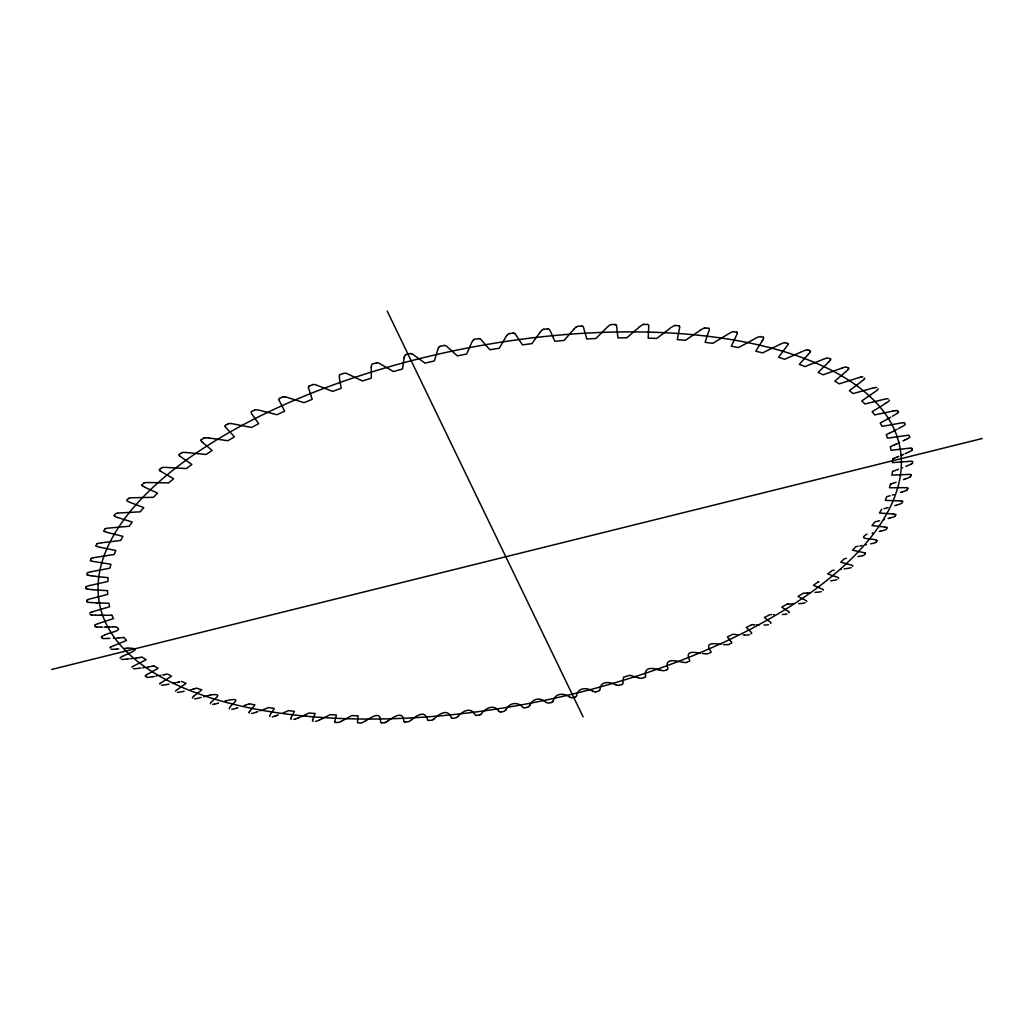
<?xml version="1.0" encoding="UTF-8"?>
<svg xmlns="http://www.w3.org/2000/svg" width="1034" height="1034" viewBox="0 0 1034 1034"><rect width="100%" height="100%" fill="white"/><g stroke="black" fill="none" stroke-linecap="round" stroke-linejoin="round"><path stroke-width="1.5" d="M86.119 588.462L86.119 586.963M912.492 461.771L912.44 463.142M645.565 676.042C643.975 667.874 650.619 667.176 658.593 669.838M645.552 676.133L645.552 676.223A9.991 3.709 -12.2 0 1 645.449 676.65M371.271 367.109L371.374 366.101A14.192 7.484 -9.6 0 1 371.529 365.261A3.154 1.667 -9.4 0 1 372.654 363.929L376.441 362.908M700.354 330.221L685.49 340.289L677.309 339.63L679.661 327.494A14.024 7.212 -14.7 0 0 679.661 326.615M371.258 367.199L371.348 378.147L362.507 380.99L347.437 373.804A14.14 7.406 -8.7 0 0 346.17 373.352M87.179 574.62L87.438 573.069M911.07 475.033L910.812 476.416A2.637 1.112 -16.4 0 1 909.519 477.281M728.608 333.762L712.814 343.34L705.059 342.332L709.182 330.143A13.959 7.109 -15.1 0 0 709.311 329.251A3.089 1.577 -15.3 0 0 708.652 328.217M404.139 357.699L404.397 356.678A14.217 7.522 -10.2 0 1 404.682 355.825M404.178 357.518L402.484 368.996L393.385 371.542L379.749 363.58A14.179 7.458 -9.3 0 0 378.573 363.063A3.154 1.667 -9.4 0 0 376.466 362.779M312.707 719.586L315.112 713.538L309.063 712.982L301.165 716.652M312.63 719.884L312.591 720.026A10.262 3.865 -8.8 0 0 312.526 720.595M90.475 560.338L90.979 558.735M907.762 488.255L907.309 489.638M599.81 689.885L599.772 689.975A9.926 3.671 -11.7 0 1 599.552 690.402M600.082 689.161C600.185 681.083 609.685 681.432 615.721 684.754M96.059 545.668L96.821 544.026M902.604 501.568L901.932 503.041A2.572 1.06 -16.1 0 1 900.511 503.842A11.658 4.795 -16.1 0 1 899.205 504.308L898.817 504.437M576.584 695.649C577.644 688.14 586.032 686.796 592.663 691.151M763.325 337.162A3.05 1.512 -16 0 1 763.506 338.26A13.778 6.863 -15.8 0 1 763.221 339.165L755.815 351.237L762.588 352.891L779.83 344.425M762.368 340.793L762.743 340.07M576.455 695.895L576.429 695.947A9.913 3.658 -11.5 0 1 576.119 696.425M471.84 342.306L472.357 341.362A14.217 7.535 -11.5 0 1 472.887 340.509M471.53 342.874L466.709 353.977L457.299 355.864L446.882 346.48A14.217 7.535 -10.5 0 0 445.925 345.847A3.154 1.68 -10.7 0 0 444.013 345.382M895.651 514.919L894.849 516.276M103.995 530.701L105.016 529.033M553.19 700.832L552.906 701.272A9.913 3.658 -11.2 0 1 552.466 701.853M553.255 700.742C555.478 692.405 564.797 693.155 570.005 697.278M249.659 711.34L249.349 711.806A10.534 4.033 -8 0 0 249.065 712.31M506.221 336.347L506.738 335.598M505.768 337.019L499.293 348.225L489.845 349.763L481.159 339.759A14.217 7.535 -11.2 0 0 480.332 339.074M249.414 711.702L254.946 704.917L249.478 703.753M887.094 528.038L886.125 529.395A2.507 1.008 -15.7 0 1 884.613 530.106A11.361 4.588 -15.7 0 1 883.307 530.494M114.296 515.501L115.575 513.82A2.947 1.383 -5.4 0 1 117.424 513.213M529.589 705.563C532.51 698.545 540.239 696.916 545.732 702.176M529.744 705.369L529.124 706.144A9.913 3.658 -10.9 0 1 528.658 706.674A2.197 0.814 -11 0 1 527.482 707.346M808.575 354.029L809.635 352.697A13.571 6.592 -16.4 0 0 810.242 351.818M808.51 354.106L799.308 364.369L804.956 366.592L822.948 359.431M540.265 332.095L541.028 331.164A14.192 7.471 -12.8 0 1 541.803 330.324M540.11 332.289L531.903 343.624L522.441 344.891L515.552 334.331A14.217 7.522 -11.8 0 0 514.854 333.594M877.065 540.911L875.85 542.333M127.001 500.185L128.552 498.491M506.169 709.376C509.607 702.616 517.763 701.401 522.946 707.372A9.913 3.658 -11.1 0 0 523.488 707.67M505.548 710.061L506.078 709.479L505.277 710.345A9.913 3.671 -10.7 0 1 504.734 710.888A2.197 0.814 -10.7 0 1 503.493 711.534L500.779 711.922M828.402 362.352L818.088 372.343L823.129 374.812L841.663 368.207M828.48 362.262L829.682 360.969A13.455 6.45 -16.5 0 0 830.405 360.103M573.883 329.187L564.176 340.38L561.01 340.729L554.819 341.285L550.618 331.694M574.064 329.006L574.956 328.075A14.153 7.419 -13.3 0 1 575.822 327.261M865.419 553.746L864.14 555.051A2.443 0.969 -15.3 0 1 862.563 555.659M844.403 558.709L840.72 562.173L851.667 565.197A10.896 4.265 -14.9 0 1 852.3 565.443A2.43 0.944 -15 0 1 852.546 565.637M142.097 484.83L143.907 483.137M845.928 371.645L834.774 381.145L839.207 383.834L859.37 377.475A13.119 6.075 -16.8 0 1 860.74 377.113M846.2 371.4L847.544 370.133A13.326 6.294 -16.7 0 0 848.358 369.293M607.229 327.261L608.225 326.369A14.114 7.341 -13.9 0 1 609.194 325.581A3.141 1.641 -13.8 0 1 611.34 324.547L615.01 324.56M193.797 696.166L201.824 689.859L196.667 688.192M607.023 327.442L595.842 338.519L586.73 338.945L583.551 327.507A14.166 7.445 -13.1 0 0 583.124 326.705A3.141 1.654 -13.2 0 0 581.767 325.904M193.746 696.218L193.1 696.8A10.857 4.239 -7.3 0 0 192.583 697.33A2.417 0.944 -7.2 0 0 192.492 697.511M457.739 716.678L457.39 716.963A9.965 3.697 -10.2 0 1 456.821 717.389M457.855 716.588C461.797 711.806 470.573 705.989 475.149 714.843A9.926 3.671 -10.6 0 0 475.575 715.192A2.197 0.814 -10.5 0 0 476.674 715.463M861.684 381.313L863.157 380.098A13.183 6.152 -16.8 0 0 864.062 379.271M861.49 381.468L849.341 390.697L853.153 393.592L871.933 388.319M159.559 469.552L161.627 467.885M836.92 579.479L836.713 579.647A2.391 0.931 -14.8 0 1 835.11 580.164A10.831 4.226 -14.8 0 1 833.856 580.397L832.021 580.63M639.503 326.886L640.615 326.02A14.049 7.264 -14.4 0 1 641.675 325.258A3.128 1.629 -14.3 0 1 643.898 324.301M639.4 326.977L626.888 337.756L617.931 337.898L616.652 326.24A14.127 7.38 -13.6 0 0 616.342 325.309M433.97 718.966L433.66 719.212A10.004 3.709 -9.9 0 1 432.975 719.677M434.099 718.876L434.358 718.682M434.745 718.397C439.889 713.214 448.019 708.678 451.276 717.622A9.952 3.684 -10.3 0 0 451.651 717.984M179.334 454.469L181.661 452.827M671.389 327.351L671.867 327.028A13.985 7.16 -14.9 0 1 672.992 326.292A3.115 1.603 -14.8 0 1 675.28 325.413M670.665 327.856L656.745 338.441L648.189 338.131L648.745 326.24A14.088 7.303 -14.2 0 0 648.602 325.283M411.209 720.039C416.495 715.722 425.155 709.518 427.52 719.742A9.978 3.697 -10 0 0 427.817 720.129M885.673 403.312L879.882 407.047M410.989 720.181L409.942 720.879A10.043 3.735 -9.6 0 1 409.27 721.293A2.223 0.827 -9.7 0 1 407.758 721.848L405.121 721.939M885.789 403.247L887.573 402.058A12.899 5.855 -16.9 0 0 888.633 401.295A2.856 1.292 -16.9 0 0 889.46 400.184M805.047 602.589L804.581 602.9A2.339 0.892 -14.3 0 1 802.966 603.326M201.359 439.696L203.918 438.08M700.613 330.066L701.763 329.342A13.907 7.044 -15.3 0 1 702.952 328.644A3.102 1.577 -15.3 0 1 705.291 327.856M147.306 674.401L158.163 668.3L154.014 665.974M879.766 407.125L872.166 411.648L874.622 414.931L893.027 411.041M147.138 674.504L146.389 674.969A11.258 4.511 -6.7 0 0 145.548 675.538A2.507 1.008 -6.6 0 0 145.174 676.003M385.785 722.236A10.094 3.761 -9.4 0 0 386.509 721.835L386.974 721.551M386.742 721.693L387.647 721.137M387.879 721.008C393.566 717.04 403.092 710.177 403.919 721.189A10.017 3.722 -9.8 0 0 404.152 721.603M892.407 416.25L896.4 413.858A12.744 5.713 -16.9 0 0 897.512 413.135A2.818 1.254 -16.9 0 0 898.468 412.049M890.739 417.232L887.728 418.938M729.022 333.53L730.094 332.935A13.83 6.928 -15.7 0 1 731.348 332.276A3.089 1.551 -15.6 0 1 733.701 331.578M225.515 425.336L228.307 423.785M887.611 419.016L880.192 423.009L882.157 426.357L901.506 422.932A12.511 5.493 -16.8 0 1 902.785 422.777A2.792 1.228 -16.9 0 1 904.556 422.932M134.549 665.56L146.156 659.692L142.123 657.197M134.097 665.806L133.283 666.258A11.4 4.601 -6.5 0 0 132.442 666.775A2.533 1.021 -6.4 0 0 131.951 667.292M364.847 721.293C371.4 717.518 381.119 710.009 380.551 721.965A10.069 3.748 -9.5 0 0 380.719 722.391M364.601 721.422L363.373 722.094A10.159 3.8 -9.1 0 1 362.598 722.495A2.249 0.84 -9.2 0 1 360.969 722.986L358.41 722.908A2.249 0.84 -9.2 0 1 357.803 722.74M898.236 428.696L902.992 426.111A12.589 5.571 -16.8 0 0 904.155 425.426A2.779 1.228 -16.9 0 0 905.228 424.367M896.879 429.42L895.134 430.325M894.759 430.519L894.009 430.907M893.88 430.971L892.626 431.605M750.942 633.777L751.214 633.635A2.288 0.866 -13.6 0 0 751.589 633.312M907.413 438.713L905.164 439.838M749.301 634.605L749.03 634.734A2.275 0.853 -13.6 0 1 747.453 635.018A10.327 3.903 -13.6 0 1 746.354 635.057L744.79 635.005M122.891 656.189C127.802 653.385 144.346 648.37 128.074 648.111M122.594 656.332L121.715 656.771A11.542 4.718 -6.3 0 0 120.784 657.288A2.572 1.047 -6.2 0 0 120.125 658.076M892.368 431.734L889.447 433.168M342.241 720.84L351.728 715.631L358.061 715.786L357.493 722.055A10.12 3.787 -9.3 0 0 357.583 722.495M341.892 721.008L340.587 721.667A10.224 3.839 -8.9 0 1 339.759 722.055A2.262 0.853 -8.9 0 1 338.079 722.507L335.585 722.352M251.676 411.519L254.674 410.033M905.034 439.902L903.018 440.898M889.188 433.298L886.228 434.707L887.599 438.157L906.482 435.456A12.356 5.351 -16.7 0 1 907.723 435.353A2.753 1.202 -16.8 0 1 909.377 435.56M322.117 718.733L330.156 714.649L336.36 715.011L334.822 721.305A10.185 3.826 -9 0 0 334.835 721.9M899.58 442.539L898.3 443.147M321.742 718.914L319.803 719.806M729.306 644.247L730.159 643.846M897.266 443.625L895.974 444.206M907.542 452.582L905.086 453.68M319.622 719.897L318.226 720.53A10.301 3.89 -8.6 0 1 317.348 720.892A2.275 0.853 -8.7 0 1 315.628 721.318M907.658 452.517L909.713 451.587A12.279 5.286 -16.6 0 0 910.967 450.979A2.714 1.163 -16.7 0 0 912.234 449.997M780.127 344.296L781.433 343.702A13.623 6.656 -16.2 0 1 782.764 343.133A3.037 1.486 -16.3 0 1 785.116 342.616M895.845 444.271L894.539 444.853M894.281 444.969L890.481 446.636M279.671 398.361L282.877 396.966M903.535 454.365L902.359 454.87M902.23 454.921L901.053 455.425M300.002 717.157L298.05 717.984M890.339 446.688L890.985 450.281L907.852 448.394M709.647 652.971L708.626 653.41M898.817 456.369L898.029 456.705M283.083 712.982L288.538 710.616L294.419 711.379L290.864 718.087A10.34 3.916 -8.5 0 0 290.735 718.565M907.49 465.688L905.784 466.373M297.947 718.023L296.37 718.669A10.392 3.942 -8.4 0 1 295.453 719.031M907.878 465.52L909.972 464.654A12.124 5.157 -16.5 0 0 911.251 464.085M897.641 456.86L896.84 457.183M803.547 350.978L804.142 350.733A13.507 6.514 -16.5 0 1 805.499 350.216A3.012 1.461 -16.5 0 1 807.825 349.789M104.718 635.122C108.286 632.485 125.308 630.585 115.485 626.72M802.358 351.457L784.754 359.25L778.524 357.312L787.443 345.408A13.675 6.734 -16.1 0 0 787.947 344.503M104.499 635.212L103.361 635.677A11.852 4.937 -5.9 0 0 102.288 636.156A2.637 1.099 -5.8 0 0 101.371 636.97M896.581 457.299L894.19 458.256M894.048 458.308L892.988 458.721M309.334 385.992L312.707 384.674M902.63 467.639L901.7 468.001M892.846 458.773L892.381 462.637L910.101 461.293A12.046 5.092 -16.5 0 1 911.238 461.267A2.688 1.137 -16.6 0 1 912.66 461.616M688.088 661.773L687.183 662.122M278.417 714.83L276.763 715.463M275.522 715.942L276.66 715.502M275.832 715.812L275.212 716.058A10.482 3.994 -8.1 0 1 274.139 716.433M898.378 469.268L897.577 469.578M263.088 709.725L268.646 707.54L274.333 708.51L269.848 715.166A10.43 3.968 -8.3 0 0 269.564 715.812M905.745 478.794L908.253 477.85A11.969 5.028 -16.4 0 0 909.545 477.32M249.362 703.792L246.906 704.697M897.447 469.617L896.775 469.875M905.474 478.884L904.815 479.13M904.414 479.285L903.483 479.621M261.408 710.358L260.025 710.862M98.243 623.592L113.494 618.578L111.892 615.217M823.245 359.315L824.757 358.772A13.39 6.372 -16.6 0 1 826.127 358.307M895.702 470.263L895.03 470.509M98.127 623.631L96.795 624.109A12.007 5.067 -5.8 0 0 95.645 624.575A2.675 1.124 -5.7 0 0 94.598 625.389M894.759 470.599L893.014 471.233M666.723 669.774L667.033 669.67A2.223 0.827 -12.6 0 0 667.667 669.179M666.568 669.825L665.495 670.213M246.04 704.994L245.278 705.266M892.601 471.375L891.851 475.149L907.516 474.477M257.763 711.65L256.471 712.103M245.174 705.304L244.076 705.679M340.457 374.502L343.973 373.287A3.141 1.654 -8.8 0 1 346.093 373.403M902.243 491.9L900.653 492.43M256.251 712.18L254.506 712.775A10.586 4.058 -7.9 0 1 253.498 713.085A2.339 0.892 -7.9 0 1 251.663 713.382M902.372 491.848L904.634 491.085A11.813 4.911 -16.2 0 0 905.939 490.607M896.142 482.206L894.94 482.619M894.668 482.71L891.424 483.77M92.104 611.921L93.383 611.508M841.805 368.156L843.175 367.703A13.248 6.23 -16.7 0 1 844.558 367.303M93.629 611.417L109.643 606.751L108.88 603.223L100.595 603.042M228.075 700.238C243.145 697.394 232.03 703.702 229.781 707.45A10.637 4.097 -7.8 0 0 229.341 708.07M891.295 483.809L890.61 484.028M890.481 484.067L889.473 487.764L904.44 487.66M227.053 700.574L226.032 700.897M237.833 707.734L237.044 707.98M893.958 494.588L892.355 495.079M225.8 700.962L224.766 701.285M236.476 708.161L234.653 708.717A10.689 4.136 -7.7 0 1 233.606 709.014A2.365 0.905 -7.7 0 1 231.745 709.259M896.956 505.006L898.417 504.553M896.284 505.212L894.824 505.652M621.744 684.521L619.198 685.271M890.067 495.777L888.167 496.32M210.716 694.887C225.166 693.129 213.133 699.268 211.078 702.396A10.741 4.162 -7.5 0 0 210.484 703.081M210.6 694.913L209.527 695.223M887.767 496.436L886.681 496.747L885.298 500.404L900.769 500.921M209.178 695.326L208.467 695.52M218.601 703.094L217.89 703.288M888.012 507.604L886.267 508.082M217.773 703.314L215.77 703.87A10.805 4.201 -7.4 0 1 214.568 704.18M207.627 695.753L206.425 696.076M889.692 518.124L888.103 518.551M889.951 518.047L892.071 517.465A11.503 4.692 -15.9 0 0 893.389 517.065A2.546 1.034 -15.9 0 0 894.979 516.302M196.305 688.282L194.974 688.644M885.466 508.301L883.992 508.689M205.107 696.438L203.659 696.813M595.946 691.798L598.531 691.1A2.21 0.814 -11.8 0 0 599.462 690.415M406.116 354.584L409.852 353.615M194.599 688.734L193.5 689.019M884.522 519.495L883.85 519.663M193.384 689.058L192.389 689.303M872.231 388.241L873.291 387.97A12.977 5.933 -16.9 0 1 874.648 387.66M90.268 585.399L107.782 581.509L108.182 577.696L95.076 576.3M881.705 509.271L879.443 513.019L893.014 513.988M201.113 697.472L200.376 697.653M89.984 585.464L88.73 585.774A12.473 5.454 -5.4 0 0 87.373 586.162A2.779 1.215 -5.4 0 0 85.951 586.937M51.7 669.463L982.3 438.494M191.406 689.549L190.67 689.73M199.523 697.86L197.572 698.351A10.922 4.278 -7.2 0 1 196.447 698.596A2.417 0.944 -7.2 0 1 194.547 698.738M880.554 531.166L879.236 531.476M882.39 530.713L880.813 531.101M575.033 697.11L572.422 697.73A2.197 0.814 -11.5 0 1 571.117 697.653A9.926 3.671 -11.6 0 1 570.38 697.433L569.824 697.187M181.622 681.406L186.094 683.384L176.323 690.285A10.986 4.33 -7.1 0 0 175.715 690.815A2.443 0.956 -7 0 0 175.547 691.1M879.598 520.722L877.75 521.162M179.864 681.833L179.102 682.001M876.948 521.343L875.888 521.588M178.972 682.026L177.835 682.285M177.577 682.35L176.568 682.569M440.161 346.338L443.948 345.511M874.958 521.795L871.959 525.556L884.626 527.004M184.168 691.242L182.785 691.539M883.463 399.434L864.967 403.984L861.761 400.921L876.496 390.762A13.041 5.997 -16.8 0 0 877.478 389.973A2.882 1.318 -16.9 0 0 878.176 388.849M883.76 399.37L884.949 399.111A12.822 5.777 -16.9 0 1 886.293 398.853A2.856 1.292 -16.9 0 1 888.271 398.84M91.535 571.66L109.914 568.183L110.922 564.254L92.776 561.372A12.86 5.816 -5.3 0 1 91.625 561.113A2.856 1.28 -5.3 0 1 90.294 560.376M872.799 532.937L872.14 533.079M91.393 571.686L90.229 571.944A12.628 5.597 -5.4 0 0 88.808 572.293A2.818 1.254 -5.3 0 0 87.257 573.043M175.547 682.789L174.785 682.957M182.411 691.617L180.511 692.03A11.051 4.369 -7 0 1 179.36 692.25A2.443 0.969 -7 0 1 177.447 692.341L177.409 692.237M551.303 702.513L548.679 703.068A2.197 0.814 -11.3 0 1 547.413 702.965A9.913 3.658 -11.3 0 1 546.74 702.706L546.068 702.357M870.68 543.845L873.006 543.341A11.219 4.485 -15.5 0 0 874.312 543.031A2.482 0.982 -15.5 0 0 875.966 542.359M174.009 683.125L172.988 683.332M166.345 674.233L165.698 674.362M165.569 674.388L164.91 674.517M866.402 544.724L865.742 544.853M164.652 674.569L164.005 674.698M867.035 534.126C856.953 539.942 871.52 538.016 875.798 540.071A11.154 4.433 -15.4 0 1 876.561 540.265M163.747 674.75L162.7 674.956M169.124 684.107L167.043 684.508M527.418 707.308L524.768 707.812A2.197 0.814 -11 0 1 523.566 707.657M893.169 411.002L894.345 410.795A12.667 5.635 -16.8 0 1 895.651 410.588M160.865 675.292L159.146 675.603M166.913 684.521L164.574 684.96A11.193 4.459 -6.8 0 1 163.398 685.154A2.482 0.982 -6.8 0 1 161.485 685.193M858.983 556.395L861.283 555.969A11.09 4.394 -15.3 0 0 862.563 555.697M474.632 339.333L478.458 338.648M95.438 557.404L114.179 554.482L115.821 550.463L100.363 547.348M861.994 545.564L859.797 545.965M858.853 556.421L857.949 556.576M95.141 557.455L93.952 557.675A12.783 5.739 -5.3 0 0 92.478 557.985M153.885 665.999L152.942 666.167M152.812 666.18L152.011 666.323M156.91 676.003L155.979 676.158M858 546.275L856.708 546.495M151.739 666.374L151.067 666.478M154.389 676.43L153.73 676.533M149.865 666.684L148.793 666.852M855.945 546.611L852.52 550.178L864.411 552.763A11.025 4.343 -15.2 0 1 865.122 552.983M153.459 676.572L152.399 676.74M148.521 666.891L147.306 667.085M152.269 676.766L150.008 677.115A11.322 4.563 -6.6 0 1 148.663 677.296A2.507 1.008 -6.6 0 1 146.75 677.283M846.058 568.661L848.19 568.338A10.96 4.304 -15.1 0 0 849.457 568.105A2.417 0.944 -15 0 0 851.15 567.537M844.933 568.842L844.067 568.971M101.642 542.785L120.629 540.472L122.904 536.362L108.014 532.588M101.332 542.824L99.949 543.031A12.938 5.894 -5.3 0 0 98.437 543.302A2.882 1.318 -5.3 0 0 96.653 543.987M509.271 333.633L513.097 333.09M141.852 657.236L141.038 657.353M145.161 667.408L142.589 667.77M140.766 657.391L139.797 657.521M846.407 558.438L845.398 558.567M139.668 657.546L138.711 657.676M840.939 569.411L840.073 569.527M138.569 657.689L136.242 657.999M140.831 668.016L139.202 668.235M479.401 715.05L476.752 715.399M136.1 658.012L135.415 658.102M138.659 668.3L136.488 668.571A11.477 4.666 -6.4 0 1 135.26 668.701A2.533 1.021 -6.4 0 1 133.36 668.61M831.401 580.707L830.677 580.798M133.489 658.335L131.977 658.503M834.27 570.251L833.042 570.38M131.15 658.606L130.465 658.671M543.794 329.264L547.581 328.864M129.082 658.826L127.285 659.007M832.422 570.445L827.665 573.896L837.643 577.334A10.779 4.188 -14.7 0 1 838.212 577.618M127.802 648.137L125.98 648.318M126.743 659.059L124.532 659.278A11.62 4.769 -6.2 0 1 123.292 659.369A2.572 1.047 -6.2 0 1 121.405 659.214M816.446 592.301L818.346 592.12A10.715 4.149 -14.6 0 0 819.561 591.965A2.365 0.918 -14.6 0 0 821.267 591.5M125.709 648.344L124.455 648.46M815.968 592.353L814.895 592.443M123.822 637.461L126.549 640.434L111.698 646.573A11.697 4.821 -6.1 0 0 110.703 647.064M123.679 637.474L121.844 637.629M908.111 448.368L909.325 448.265A12.201 5.222 -16.6 0 1 910.515 448.2M121.417 637.668L118.871 637.849M118.729 648.938L116.764 649.081M818.85 581.961L818.14 582.013M810.398 592.818L809.7 592.87M817.894 582.039L813.422 585.334L822.431 589.147A10.663 4.11 -14.5 0 1 822.922 589.445M118.587 637.875L116.48 638.017M809.002 592.909L807.36 593.012M116.493 649.093L114.115 649.249A11.775 4.886 -6 0 1 112.861 649.313A2.611 1.073 -6 0 1 111.013 649.093M799.915 603.597L801.764 603.468A10.611 4.084 -14.4 0 0 802.94 603.365M799.334 603.636L798.636 603.675M581.651 326.02L577.916 326.266A3.154 1.654 -13.2 0 0 575.938 327.287M807.244 593.025L805.732 593.115M114.218 638.146L113.507 638.185M115.188 626.733L112.913 626.85M804.814 593.154L803.896 593.193M109.85 638.366L108.014 638.443M112.628 626.862L109.643 626.966M803.315 593.219L798.08 596.424L806.106 600.599A10.56 4.046 -14.2 0 1 806.546 600.922M793.039 603.959L792.471 603.972M107.872 638.443L105.339 638.534A11.93 5.002 -5.8 0 1 104.072 638.547A2.637 1.099 -5.8 0 1 102.263 638.262M782.389 614.493L784.173 614.429A10.508 4.02 -14.1 0 0 785.323 614.364M791.566 603.998L790.222 604.037M109.358 626.979L108.505 627.005M108.363 627.005L107.084 627.043M111.75 615.217L104.318 615.308M106.799 627.043L106.088 627.056M384.209 722.714L381.624 722.766M789.446 604.063L788.554 604.076M105.804 627.069L104.098 627.095M907.762 474.477L908.873 474.451A11.891 4.976 -16.3 0 1 909.959 474.477A2.65 1.112 -16.4 0 1 911.251 474.877M787.998 604.089L787.223 604.089M102.405 627.121L100.854 627.134M787.107 604.089L781.73 607.165L788.774 611.663A10.456 3.981 -14 0 1 789.136 611.999M100.569 627.134L98.308 627.134A12.085 5.131 -5.7 0 1 97.054 627.121M763.958 624.975L765.677 624.963A10.405 3.955 -13.9 0 0 766.789 624.937A2.301 0.866 -13.8 0 0 768.456 624.614M774.233 614.635L773.367 614.623M104.033 615.308L102.327 615.295M102.185 615.295L101.19 615.282M101.048 615.282L100.052 615.269M643.911 324.418L647.439 324.469M99.91 615.269L95.8 615.178M771.545 614.61L770.912 614.597M759.059 624.924L758.323 624.911M904.789 487.66L905.732 487.686A11.736 4.847 -16.2 0 1 906.753 487.751A2.611 1.086 -16.2 0 1 907.93 488.203M770.059 614.571L764.436 617.518L770.511 622.313A10.366 3.929 -13.8 0 1 770.795 622.662M757.483 624.885L756.539 624.859M95.529 615.178L93.125 615.101A12.24 5.26 -5.6 0 1 91.871 615.036M744.377 634.992L743.149 634.954M100.311 603.029L99.316 602.99M99.031 602.977L97.623 602.912M754.885 624.794L753.864 624.743M97.196 602.887L96.356 602.848M753.76 624.743L752.028 624.639M96.214 602.848L89.893 602.46A12.395 5.39 -5.5 0 1 88.653 602.344A2.74 1.189 -5.4 0 1 87.024 601.84M675.28 325.529L678.666 325.736M185.422 452.453L206.037 454.482L212.138 450.462L202.91 442.668M751.938 624.626L746.289 627.444L751.382 632.511A10.288 3.877 -13.5 0 1 751.602 632.886M728.905 644.492A2.262 0.853 -13.3 0 1 727.329 644.673A10.25 3.852 -13.4 0 1 726.256 644.673L724.382 644.557M724.175 644.544L723.399 644.479M737.591 634.643L736.712 634.579M735.626 634.488L732.925 634.243L727.367 636.944L731.116 641.636M720.969 644.285L719.91 644.182M94.249 589.807L107.523 590.698L107.717 594.382L89.389 599.125A12.318 5.325 -5.5 0 0 88.097 599.539M93.965 589.781L91.328 589.522M91.186 589.509L88.704 589.251A12.55 5.532 -5.4 0 1 87.476 589.083M705.266 327.972L708.484 328.321M718.669 644.066C709.453 642.799 705.912 644.311 710.862 651.523A10.146 3.8 -13 0 1 710.965 651.911M704.348 653.695L705.485 653.811A10.172 3.813 -13.1 0 0 706.455 653.876A2.249 0.84 -13.1 0 0 708.057 653.708M703.689 653.63L702.487 653.488M893.117 514.001L894.061 514.105A11.439 4.627 -15.8 0 1 894.953 514.234A2.546 1.034 -15.9 0 1 895.883 514.777M209.243 438.028L227.79 440.743L234.459 436.839L225.696 427.339A13.933 7.083 -7 0 1 225.192 426.577M208.933 437.989L207.705 437.847A13.804 6.889 -6.4 0 0 206.128 437.731M700.276 653.217L699.178 653.061M94.947 576.287L92.078 575.886M698.635 652.997C689.962 651.291 685.865 652.661 689.626 660.274A10.082 3.761 -12.7 0 1 689.665 660.687M683.913 662.419L684.094 662.445A10.107 3.774 -12.9 0 0 685.025 662.536A2.236 0.827 -12.8 0 0 686.589 662.419M91.806 575.848L89.635 575.537A12.705 5.674 -5.4 0 1 88.446 575.318M683.732 662.393L681.16 662.006M733.675 331.694L736.699 332.173M884.729 527.017L885.699 527.172A11.296 4.537 -15.6 0 1 886.539 527.34A2.52 1.008 -15.7 0 1 887.172 527.637M679.945 661.799C672.94 660.015 664.539 659.227 667.835 668.52A10.03 3.735 -12.5 0 1 667.796 668.933M660.739 670.265L659.085 669.942M660.907 670.303L662.161 670.549A10.056 3.748 -12.6 0 0 663.053 670.678A2.223 0.827 -12.6 0 0 664.578 670.601M259.999 410.42L276.957 414.724L284.647 411.17L279.18 400.404A14.075 7.29 -7.9 0 1 278.96 399.641M259.573 410.33L258.41 410.084A13.972 7.135 -7.2 0 0 256.923 409.839A3.102 1.59 -7.3 0 0 254.623 409.929M760.313 336.632L763.144 337.252M638.43 677.787L639.762 678.11A10.004 3.722 -12.4 0 0 640.602 678.278A2.21 0.814 -12.3 0 0 642.075 678.252L644.596 677.373A2.223 0.827 -12.3 0 0 645.358 676.663M100.117 547.283L98.191 546.818A13.003 5.971 -5.3 0 1 97.08 546.508M638.275 677.748L636.957 677.412M636.724 677.36L629.926 675.241L623.515 677.192L622.843 683.332A9.952 3.684 -12 0 1 622.675 683.81M785.052 342.719L787.649 343.469M107.885 532.549L106.05 531.993A13.158 6.114 -5.4 0 1 104.873 531.605M616.005 684.844L616.949 685.128A9.978 3.697 -12.1 0 0 617.737 685.322A2.21 0.814 -12 0 0 619.172 685.335M807.748 349.893L810.126 350.759M118.005 517.595L132.223 522.054L129.289 526.216L108.286 528.115A13.08 6.036 -5.4 0 0 106.735 528.335A2.908 1.344 -5.3 0 0 104.861 528.981M117.773 517.517L116.028 516.884A13.287 6.256 -5.5 0 1 115.032 516.47M592.934 691.255L593.8 691.578A9.939 3.684 -11.8 0 0 594.524 691.798A2.197 0.814 -11.8 0 0 595.92 691.849M130.465 502.537L143.791 507.616L140.21 511.804L119 512.993A13.222 6.191 -5.4 0 0 117.411 513.161M130.245 502.434L128.5 501.671A13.416 6.411 -5.6 0 1 127.583 501.206A2.973 1.422 -5.5 0 1 126.794 500.197M830.444 359.031L828.312 358.074A2.986 1.422 -16.7 0 0 826.166 358.359M145.057 487.337L157.595 493.14L153.368 497.328L132.081 497.755A13.352 6.333 -5.5 0 0 130.478 497.884A2.973 1.422 -5.5 0 0 128.41 498.414M144.967 487.285L143.351 486.419A13.545 6.553 -5.8 0 1 142.511 485.915M848.565 368.207L846.665 367.148A2.96 1.396 -16.8 0 0 844.584 367.354M167.508 673.987L171.515 676.197L160.684 683.022A11.115 4.407 -6.9 0 0 160.011 683.552M146.854 677.205L146.169 676.805M159.792 470.69A13.649 6.695 -6 0 0 160.554 471.246L173.622 478.716L168.762 482.878L147.539 482.516A13.481 6.475 -5.7 0 0 145.923 482.581A2.999 1.448 -5.7 0 0 143.791 483.059M498.802 711.224L499.06 711.431A9.913 3.658 -10.8 0 0 499.551 711.754A2.197 0.814 -10.7 0 0 500.714 711.987M498.634 711.082C493.916 703.456 484.843 708.561 481.275 714.029A9.939 3.671 -10.4 0 1 480.771 714.455M202.057 441.841L202.832 442.604M202.276 442.048L201.85 441.621A13.856 6.954 -6.6 0 1 201.229 440.911M102.353 638.12L101.759 637.28M897.396 410.744L898.275 412.088M550.334 331.203L549.778 330.234A14.205 7.496 -12.4 0 0 549.209 329.471A3.154 1.667 -12.6 0 0 547.697 328.747M731.128 641.675L731.477 642.256A10.211 3.839 -13.3 0 1 731.633 642.644M251.482 411.493A3.115 1.603 -7.2 0 0 251.275 412.76A14.011 7.186 -7.4 0 0 251.495 413.51L258.681 423.707L251.482 427.456L232.081 423.694A13.894 7.018 -6.8 0 0 230.543 423.501M95.27 626.371L94.895 625.635M387.207 311.066L583.124 716.885M904.414 423.009L905.047 424.392M909.222 435.65L909.623 437.059M87.192 601.788L86.985 600.431M911.898 448.562L912.066 449.997M339.385 377.578L339.333 376.686A14.166 7.432 -9 0 1 339.372 375.781A3.154 1.654 -8.8 0 1 340.302 374.437M339.398 377.849L341.181 388.293L332.664 391.395L316.288 385.036A14.101 7.328 -8.2 0 0 314.943 384.648A3.128 1.641 -8.3 0 0 312.695 384.558M381.52 722.831A2.236 0.827 -9.4 0 1 380.913 722.572M385.721 722.223A2.236 0.827 -9.4 0 1 384.221 722.766M405.031 721.99A2.223 0.827 -9.7 0 1 404.333 721.732M427.973 720.207A2.21 0.814 -10 0 0 428.774 720.478L431.488 720.207A2.21 0.814 -10 0 0 432.897 719.677M451.742 717.984A2.197 0.814 -10.2 0 0 452.672 718.307L455.399 717.958A2.21 0.814 -10.2 0 0 456.744 717.389M480.681 714.455A2.197 0.814 -10.5 0 1 479.453 715.089M552.389 701.866A2.197 0.814 -11.3 0 1 551.38 702.551M576.041 696.438A2.197 0.814 -11.5 0 1 575.111 697.136M622.584 683.823A2.21 0.814 -12.1 0 1 621.835 684.547M689.536 660.997A2.236 0.84 -12.8 0 1 689.096 661.437M710.862 652.26A2.249 0.84 -13.1 0 1 710.5 652.674M731.568 643.032A2.275 0.853 -13.3 0 1 731.271 643.394M770.834 623.114A2.301 0.879 -13.8 0 1 770.64 623.412M787.016 613.989A2.314 0.879 -14.1 0 1 785.349 614.325M789.239 612.477A2.327 0.892 -14.1 0 1 789.097 612.735M806.714 601.413A2.352 0.905 -14.3 0 1 806.61 601.646M823.18 589.949A2.378 0.918 -14.6 0 1 823.116 590.156M838.548 578.109A2.404 0.931 -14.8 0 1 838.509 578.303M852.74 565.947A2.43 0.944 -15 0 1 852.727 566.115M865.044 553.035A2.456 0.969 -15.3 0 1 865.484 553.229M876.483 540.317A2.482 0.995 -15.5 0 1 877.052 540.536M902.772 501.516A2.585 1.06 -16.1 0 0 901.674 501.076A11.581 4.743 -16 0 0 900.769 500.921M907.425 489.741A2.611 1.086 -16.2 0 1 905.913 490.568M912.595 463.142A2.675 1.137 -16.5 0 1 911.212 464.059M910.476 448.265A2.727 1.163 -16.7 0 1 912.053 448.485M907.413 438.713A12.434 5.429 -16.7 0 0 908.627 438.067A2.753 1.189 -16.8 0 0 909.804 437.046M895.651 410.64A2.831 1.267 -16.9 0 1 897.538 410.653M874.661 387.711A2.895 1.331 -16.9 0 1 876.729 387.582M864.618 378.134A2.921 1.357 -16.9 0 1 863.985 379.258M860.753 377.164A2.921 1.357 -16.9 0 1 862.899 376.945M848.759 368.143A2.947 1.396 -16.8 0 1 848.268 369.28M830.651 358.966A2.973 1.422 -16.7 0 1 830.315 360.103M810.32 350.681A3.012 1.461 -16.5 0 1 810.152 351.818M787.843 343.378A3.024 1.486 -16.3 0 1 787.856 344.503M760.365 336.515A3.063 1.525 -16 0 0 758.064 337.174A13.726 6.799 -16 0 0 756.707 337.743L738.56 347.566L731.284 346.222L737.087 334.047A13.869 6.992 -15.5 0 0 737.345 333.142M736.88 332.082A3.076 1.551 -15.7 0 1 737.242 333.155M678.821 325.632A3.115 1.603 -14.8 0 1 679.545 326.628M647.581 324.353A3.128 1.616 -14.4 0 1 648.486 325.309M615.152 324.443A3.141 1.641 -13.8 0 1 616.225 325.335M541.919 330.337A3.154 1.667 -12.6 0 1 543.729 329.174M513.187 332.961A3.154 1.68 -12 0 1 514.751 333.633M509.193 333.543A3.167 1.68 -12 0 0 507.513 334.757A14.205 7.509 -12.1 0 0 506.75 335.598M478.535 338.519A3.154 1.68 -11.4 0 1 480.228 339.113M473.016 340.509A3.167 1.68 -11.3 0 1 474.528 339.255M438.687 347.553A3.167 1.68 -10.7 0 1 440.045 346.261M438.558 347.553A14.217 7.535 -10.9 0 0 438.145 348.406L434.358 360.918L425.064 363.141L412.98 354.442A14.205 7.509 -9.9 0 0 411.92 353.861M409.891 353.499A3.154 1.667 -10.1 0 1 411.829 353.912M404.811 355.825A3.167 1.68 -10 0 1 405.987 354.507M308.559 387.246A3.141 1.641 -8.2 0 1 309.166 385.941M308.442 387.272A14.127 7.367 -8.4 0 0 308.533 388.06L312.216 399.331L304.086 402.678L286.547 397.172A14.037 7.238 -7.7 0 0 285.125 396.849M282.838 396.849A3.128 1.616 -7.7 0 1 285.061 396.901M279.09 399.615A3.128 1.616 -7.7 0 1 279.49 398.323M228.243 423.682A3.089 1.564 -6.8 0 1 230.492 423.552M225.309 426.538A3.102 1.577 -6.8 0 1 225.322 425.31M203.84 437.989A3.076 1.538 -6.5 0 1 206.089 437.783M201.333 440.872A3.076 1.538 -6.5 0 1 201.165 439.67M185.409 452.453A13.7 6.76 -6.1 0 0 183.819 452.401A3.05 1.512 -6.1 0 0 181.57 452.737M179.502 455.606A3.05 1.512 -6.1 0 1 179.141 454.469M179.399 455.645A13.752 6.824 -6.3 0 0 180.058 456.252L191.82 464.46L186.34 468.557L165.337 467.381A13.597 6.618 -5.9 0 0 163.721 467.381A3.024 1.486 -5.9 0 0 161.524 467.795M159.895 470.638A3.037 1.486 -5.9 0 1 159.352 469.552M142.602 485.864A3.012 1.448 -5.7 0 1 141.891 484.843M115.11 516.418A2.947 1.383 -5.4 0 1 114.089 515.527M104.951 531.554A2.921 1.357 -5.3 0 1 103.788 530.726M97.144 546.456A2.882 1.318 -5.3 0 1 95.865 545.706M90.811 558.696A2.844 1.28 -5.3 0 1 92.504 558.024M88.497 575.279A2.818 1.254 -5.3 0 1 86.998 574.671M87.528 589.044A2.779 1.215 -5.4 0 1 85.938 588.514M86.791 600.327A2.74 1.189 -5.4 0 1 88.136 599.578M92.104 611.921A12.162 5.196 -5.6 0 0 90.876 612.361A2.701 1.163 -5.6 0 0 89.7 613.162M91.897 614.984A2.714 1.163 -5.6 0 1 90.178 614.597M97.067 627.069A2.675 1.124 -5.7 0 1 95.283 626.759M109.914 647.879A2.598 1.073 -6 0 1 110.767 647.09M159.727 683.939A2.469 0.982 -6.8 0 1 160.089 683.564M192.505 698.04A2.417 0.944 -7.2 0 1 192.427 697.898M210.522 703.766A2.391 0.931 -7.5 0 1 210.406 703.611M214.516 704.154A2.391 0.931 -7.5 0 1 212.681 704.374M229.496 708.742A2.365 0.905 -7.7 0 1 229.341 708.574M249.323 712.956A2.339 0.892 -7.9 0 1 249.129 712.775M269.913 716.42A2.314 0.879 -8.2 0 1 269.667 716.213M274.088 716.407A2.314 0.879 -8.2 0 1 272.343 716.769M291.187 719.147A2.301 0.866 -8.4 0 1 290.89 718.94M295.401 719.005A2.301 0.866 -8.4 0 1 293.695 719.406M313.069 721.137A2.275 0.853 -8.7 0 1 312.695 720.918M335.468 722.417A2.262 0.853 -8.9 0 1 335.016 722.171M306.387 716.226A407.797 180.33 -11.1 0 0 901.26 458.605A407.797 180.33 -11.1 0 0 291.394 401.554A407.797 180.33 -11.1 0 0 306.387 716.226"/></g></svg>
